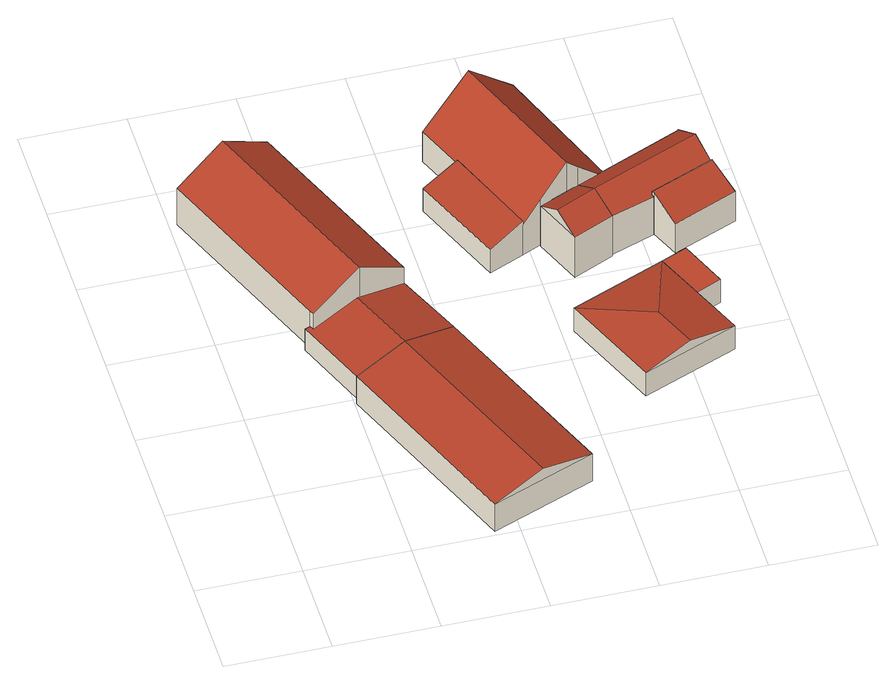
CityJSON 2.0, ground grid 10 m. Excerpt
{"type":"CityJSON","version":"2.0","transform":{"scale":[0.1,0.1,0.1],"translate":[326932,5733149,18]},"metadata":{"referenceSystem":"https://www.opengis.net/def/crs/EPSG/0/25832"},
"CityObjects":{
"building1":{"type":"Building","attributes":{"Geometrietyp2DReferenz":"3000","Gemeindeschluessel":"05170012","function":"31001_2720","roofType":"3100","measuredHeight":7.34},"address":[{"country":"Germany","locality":"Hamminkeln","thoroughfareNumber":"10","thoroughfareName":"Alte Poststraße"}],"geometry":[{"type":"Solid","lod":"2","boundaries":[[[[0,1,2,3]],[[4,5,1,0]],[[6,7,5,4]],[[8,9,7,6]],[[10,11,9,8]],[[12,13,11,10]],[[3,2,13,12]],[[6,4,0,3,8]],[[12,10,8,3]],[[1,5,7,9,11,13,2]]]],"semantics":{"surfaces":[{"type":"WallSurface"},{"type":"RoofSurface"},{"type":"GroundSurface"}],"values":[[0,0,0,0,0,0,0,1,1,2]]}}]},
"building2":{"type":"Building","attributes":{"Geometrietyp2DReferenz":"3000","Gemeindeschluessel":"05170012","function":"31001_2720","roofType":"3100","measuredHeight":3.98},"address":[{"country":"Germany","locality":"Hamminkeln","thoroughfareNumber":"10","thoroughfareName":"Alte Poststraße"}],"geometry":[{"type":"Solid","lod":"2","boundaries":[[[[14,15,16,17]],[[18,19,15,14]],[[20,21,19,18]],[[22,23,21,20]],[[24,25,23,22]],[[26,27,25,24]],[[28,29,27,26]],[[17,16,29,28]],[[18,14,17,28,26,20]],[[24,22,20,26]],[[15,19,21,23,25,27,29,16]]]],"semantics":{"surfaces":[{"type":"WallSurface"},{"type":"RoofSurface"},{"type":"GroundSurface"}],"values":[[0,0,0,0,0,0,0,0,1,1,2]]}}]},
"building3":{"type":"Building","attributes":{"Geometrietyp2DReferenz":"3000","Gemeindeschluessel":"05170012","function":"31001_2720","roofType":"3100","measuredHeight":4.65},"address":[{"country":"Germany","locality":"Hamminkeln","thoroughfareNumber":"10","thoroughfareName":"Alte Poststraße"}],"geometry":[{"type":"Solid","lod":"2","boundaries":[[[[30,31,32,24]],[[33,34,31,30]],[[28,35,34,33]],[[24,32,35,28]],[[30,36,33]],[[28,26,24]],[[24,26,36,30]],[[33,36,26,28]],[[31,34,35,32]]]],"semantics":{"surfaces":[{"type":"WallSurface"},{"type":"RoofSurface"},{"type":"GroundSurface"}],"values":[[0,0,0,0,0,0,1,1,2]]}}]},
"building4":{"type":"Building","attributes":{"Gemeindeschluessel":"05170012","Geometrietyp2DReferenz":"3000","function":"31001_2720"},"address":[{"country":"Germany","locality":"Hamminkeln","thoroughfareNumber":"10","thoroughfareName":"Alte Poststraße"}],"children":["building4-1","building4-2"]},
"building4-1":{"type":"BuildingPart","attributes":{"roofType":"3100","measuredHeight":8.33},"parents":["building4"],"geometry":[{"type":"Solid","lod":"2","boundaries":[[[[37,38,39,40]],[[41,42,38,37]],[[43,44,45,46]],[[47,48,44,43]],[[49,50,48,47]],[[51,52,50,49]],[[53,54,52,51]],[[40,39,54,53]],[[43,46,41,37,40,47]],[[53,51,49,47,40]],[[38,42,45,44,48,50,52,54,39]],[[41,46,45,42]]]],"semantics":{"surfaces":[{"type":"WallSurface"},{"type":"RoofSurface"},{"type":"GroundSurface"},{"type":"ClosureSurface"}],"values":[[0,0,0,0,0,0,0,0,1,1,2,3]]}}]},
"building4-2":{"type":"BuildingPart","attributes":{"roofType":"2100","measuredHeight":4.14},"parents":["building4"],"geometry":[{"type":"MultiSurface","lod":"2","boundaries":[[[55,45,56,57]],[[58,59,42,60]],[[57,56,59,58]],[[60,55,57,58]],[[45,42,59,56]],[[55,60,41,46]],[[42,45,46,41]]],"semantics":{"surfaces":[{"type":"WallSurface"},{"type":"RoofSurface"},{"type":"GroundSurface"},{"type":"ClosureSurface"}],"values":[0,0,0,1,2,0,3]}}]},
"building5":{"type":"Building","attributes":{"Geometrietyp2DReferenz":"3000","Gemeindeschluessel":"05170012","function":"31001_2720","roofType":"3100","measuredHeight":6.39},"address":[{"country":"Germany","locality":"Hamminkeln","thoroughfareNumber":"10","thoroughfareName":"Alte Poststraße"}],"geometry":[{"type":"Solid","lod":"2","boundaries":[[[[61,62,63,64]],[[65,66,62,61]],[[67,68,66,65]],[[64,63,68,67]],[[61,69,65]],[[67,70,64]],[[64,70,69,61]],[[65,69,70,67]],[[62,66,68,63]]]],"semantics":{"surfaces":[{"type":"WallSurface"},{"type":"RoofSurface"},{"type":"GroundSurface"}],"values":[[0,0,0,0,0,0,1,1,2]]}}]},
"building6":{"type":"Building","attributes":{"Gemeindeschluessel":"05170012","Geometrietyp2DReferenz":"3000","function":"31001_2720"},"address":[{"country":"Germany","locality":"Hamminkeln","thoroughfareNumber":"10","thoroughfareName":"Alte Poststraße"}],"children":["building6-1","building6-2"]},
"building6-1":{"type":"BuildingPart","attributes":{"roofType":"5000","measuredHeight":3.92},"parents":["building6"],"geometry":[{"type":"MultiSurface","lod":"2","boundaries":[[[71,72,73,74]],[[75,76,72,71]],[[74,73,77,78]],[[71,79,75]],[[78,80,74]],[[74,80,79,71]],[[75,79,80,78]],[[72,76,77,73]],[[81,78,77,82]],[[81,82,76,75]]],"semantics":{"surfaces":[{"type":"WallSurface"},{"type":"RoofSurface"},{"type":"GroundSurface"},{"type":"ClosureSurface"}],"values":[0,0,0,1,0,1,1,2,0,3]}}]},
"building6-2":{"type":"BuildingPart","attributes":{"roofType":"1000","measuredHeight":2.75},"parents":["building6"],"geometry":[{"type":"Solid","lod":"2","boundaries":[[[[81,82,83,84]],[[85,86,76,75]],[[84,83,86,85]],[[75,81,84,85]],[[82,76,86,83]],[[75,76,82,81]]]],"semantics":{"surfaces":[{"type":"WallSurface"},{"type":"RoofSurface"},{"type":"GroundSurface"},{"type":"ClosureSurface"}],"values":[[0,0,0,1,2,3]]}}]},
"building7":{"type":"Building","attributes":{"Geometrietyp2DReferenz":"3000","Gemeindeschluessel":"05170012","function":"31001_2720","roofType":"3100","measuredHeight":6.23},"address":[{"country":"Germany","locality":"Hamminkeln","thoroughfareNumber":"10","thoroughfareName":"Alte Poststraße"}],"geometry":[{"type":"Solid","lod":"2","boundaries":[[[[87,88,89,90]],[[91,92,88,87]],[[93,94,92,91]],[[95,96,94,93]],[[97,98,96,95]],[[64,99,98,97]],[[70,100,99,64]],[[67,101,100,70]],[[102,103,101,67]],[[90,89,103,102]],[[87,90,102,67,70,91]],[[64,97,95,93,91,70]],[[88,92,94,96,98,99,100,101,103,89]]]],"semantics":{"surfaces":[{"type":"WallSurface"},{"type":"RoofSurface"},{"type":"GroundSurface"}],"values":[[0,0,0,0,0,0,0,0,0,0,1,1,2]]}}]},
"building8":{"type":"Building","attributes":{"Geometrietyp2DReferenz":"3000","Gemeindeschluessel":"05170012","function":"31001_2720","roofType":"2100","measuredHeight":5.07},"address":[{"country":"Germany","locality":"Hamminkeln","thoroughfareNumber":"10","thoroughfareName":"Alte Poststraße"}],"geometry":[{"type":"Solid","lod":"2","boundaries":[[[[104,105,106,107]],[[108,109,105,104]],[[110,111,109,108]],[[112,113,111,110]],[[107,106,113,112]],[[110,108,104,107,112]],[[105,109,111,113,106]]]],"semantics":{"surfaces":[{"type":"WallSurface"},{"type":"RoofSurface"},{"type":"GroundSurface"}],"values":[[0,0,0,0,0,1,2]]}}]}
},
"vertices":[
[80,263,61],[80,263,17],[127,281,17],[127,281,90],[78,267,61],[78,267,17],[5,450,61],[5,450,17],[52,469,90],[52,469,17],[98,487,61],[98,487,17],[173,300,61],[173,300,17],
[78,267,43],[78,267,16],[73,266,16],[73,266,42],[80,263,43],[80,263,16],[124,281,55],[124,281,16],[173,300,42],[173,300,16],[201,235,42],[201,235,16],[151,215,55],[151,215,16],[101,195,42],[101,195,16],
[277,45,42],[277,45,9],[201,235,9],[177,5,42],[177,5,9],[101,195,9],[227,25,55],
[309,341,72],[309,341,17],[336,353,17],[336,353,100],[291,333,53],[291,333,17],[236,472,53],[236,472,17],[255,424,17],[255,424,53],[283,490,100],[283,490,17],[329,509,53],[329,509,17],[380,372,53],[380,372,17],[348,358,87],[348,358,17],
[255,424,58],[220,410,17],[220,410,45],[257,318,45],[257,318,17],[291,333,58],
[328,294,65],[328,294,16],[367,312,16],[367,312,65],[309,341,65],[309,341,16],[348,358,65],[348,358,16],[318,317,80],[357,335,80],
[311,235,37],[311,235,9],[351,138,9],[351,138,37],[402,273,37],[402,273,9],[443,176,9],[443,176,37],[379,200,48],[397,157,48],[422,226,37],[422,226,9],
[446,237,9],[446,237,37],[427,284,37],[427,284,9],
[452,404,65],[452,404,18],[451,403,18],[451,403,65],[461,379,80],[461,379,18],[470,355,65],[470,355,18],[408,329,65],[408,329,18],[409,327,64],[409,327,18],[367,312,18],[357,335,18],[348,358,18],[380,372,65],[380,372,18],
[408,329,69],[408,329,19],[409,327,19],[409,327,69],[470,355,69],[470,355,19],[483,324,55],[483,324,19],[421,298,55],[421,298,19]
]}
